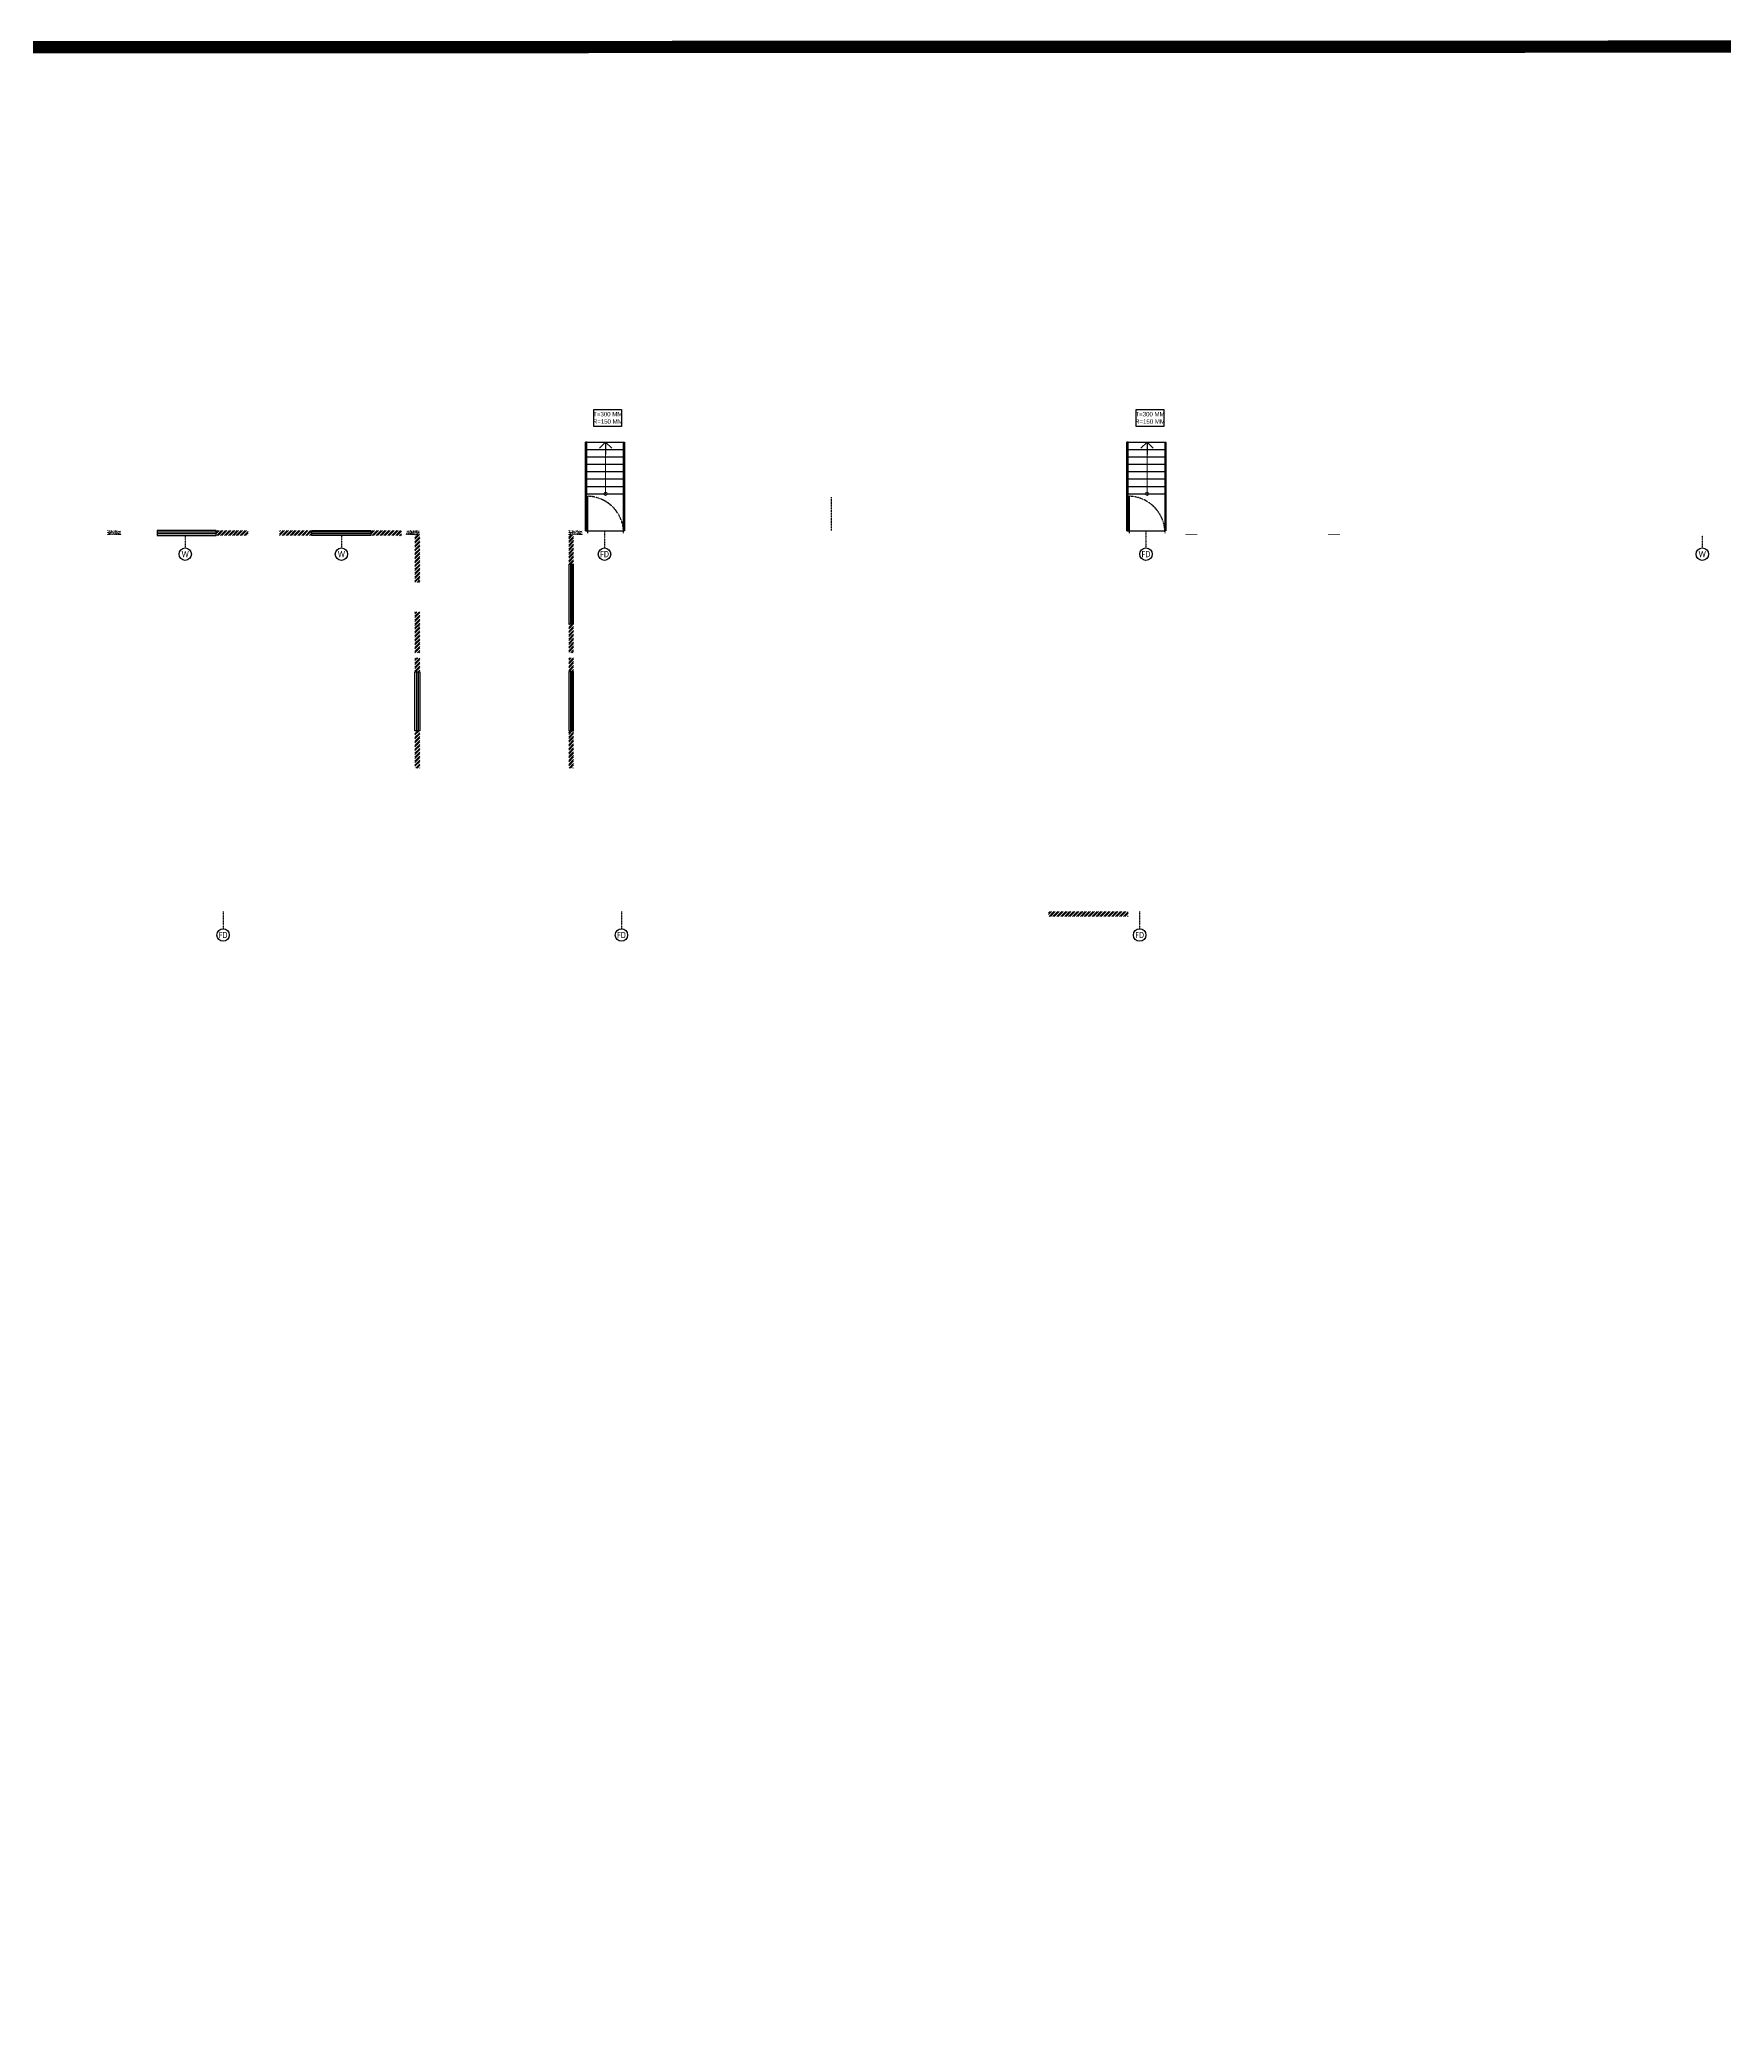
# Model space of a CAD drawing. Header units: feet. Extents: x -99009 to 3252343, y -11094690 to 9035152.
# Drawn here: x 1571732 to 1640198, y -1490836 to -1409872 of the extents above; entities that cross this region are included whole.
import ezdxf

# ---------------------------------------------------------------- set-up
doc = ezdxf.new("R2010")
doc.units = ezdxf.units.FT
doc.linetypes.add('HIDDEN', pattern=[0.375, 0.25, -0.125])
doc.linetypes.add('HIDDEN2', pattern=[0.1875, 0.125, -0.0625])
for name, color, linetype in [('DOOR', 5, 'Continuous'), ('HATCH', 252, 'Continuous'), ('TEXT DETAILS', 190, 'Continuous'), ('WALL DIMENSIONS', 40, 'Continuous'), ('WINDOW', 5, 'Continuous')]:
    doc.layers.add(name, color=color, linetype=linetype)
for name, color, linetype, lineweight in [('ELEVATION', 2, 'Continuous', 25), ('ELEVATION 1', 254, 'Continuous', 15), ('PLOT', 1, 'Continuous', 15)]:
    doc.layers.add(name, color=color, linetype=linetype, lineweight=lineweight)
doc.layers.add('HATCH WALL', color=7, linetype='Continuous', true_color=0x7d7d7d)
doc.styles.add('ARIAL NARROW', font='ARIALN.TTF')
doc.styles.add('CALIBRI', font='calibri.ttf', dxfattribs={"width": 0.8})
doc.dimstyles.new('MERAKI 100', dxfattribs={"dimtxt": 1250, "dimasz": 500, "dimexe": 150, "dimexo": 0, "dimgap": 0, "dimtad": 0, "dimdec": 0, "dimzin": 0, "dimdsep": 46, "dimtxsty": 'CALIBRI', "dimblk": 'OPEN90', "dimcen": 0, "dimclrd": 8, "dimclre": 8, "dimclrt": 256, "dimadec": 0, "dimazin": 0, "dimtfac": 1, "dimtdec": 0, "dimtix": 1, "dimtofl": 0, "dimtmove": 0, "dimatfit": 0, "dimldrblk": 'OPEN90', "dimfxl": 1, "dimtolj": 1, "dimtzin": 0, "dimlwd": -1, "dimlwe": -1, "dimarcsym": 1})
pattern_1 = [(45, (1417359.09, -1429818.1), (-79.54951, 79.54951), []), (45, (1417412.13, -1429818.1), (-79.54951, 79.54951), [])]
pattern_2 = [(45, (1417859.09, -1429818.1), (-79.54951, 79.54951), []), (45, (1417912.13, -1429818.1), (-79.54951, 79.54951), [])]
pattern_3 = [(45, (1417594.09, -1429818.1), (-79.54951, 79.54951), []), (45, (1417647.13, -1429818.1), (-79.54951, 79.54951), [])]
pattern_4 = [(270, (1615206.094, -1429885.599), (12.5, -5e-15), [])]

# ---------------------------------------------------------------- blocks, each defined once
blk = doc.blocks.new('W-1800 X 1500')
for p, q in [((223841, 228100), (221441, 228100)), ((223841, 228035), (221441, 228035))]:
    blk.add_line(p, q)
blk.add_lwpolyline([(221441, 228167), (223841, 228167), (223841, 227967), (221441, 227967)], close=True)
blk = doc.blocks.new('W-3')
for p, q in [((1200, 33), (-1200, 33)), ((1200, -33), (-1200, -33))]:
    blk.add_line(p, q)
blk.add_lwpolyline([(-1200, 100), (1200, 100), (1200, -100), (-1200, -100)], close=True)
blk = doc.blocks.new('_Open90')
at = {"color": 0, "linetype": 'ByBlock', "lineweight": -2}
for p, q in [((0, 0), (-1, 0)), ((-0.5, 0.5), (0, 0)), ((0, 0), (-0.5, -0.5))]:
    blk.add_line(p, q, dxfattribs=at)
blk = doc.blocks.new('FDWEST')
at = {"layer": 'TEXT DETAILS', "linetype": 'HIDDEN', "ltscale": 0.5}
blk.add_lwpolyline([(0, 200), (0, -500)], dxfattribs=at)
at = {"layer": 'TEXT DETAILS'}
blk.add_circle((0, -753), 253, dxfattribs=at)
at = {"layer": 'TEXT DETAILS', "insert": (0, -753), "char_height": 250, "width": 261.9, "attachment_point": 5, "style": 'CALIBRI'}
blk.add_mtext('FD', dxfattribs=at)
blk = doc.blocks.new('DOOR 123')
blk.add_lwpolyline([(-1381, 0), (-1381, 1500, -0.410737)], format="xyb")
at = {"linetype": 'HIDDEN2'}
blk.add_lwpolyline([(-1381, 1499, -0.404482), (69, 0)], format="xyb", dxfattribs=at)
blk = doc.blocks.new('TEXT')
at = {"layer": 'TEXT DETAILS'}
blk.add_lwpolyline([(281123, 137706), (282246, 137706), (282246, 137015), (281123, 137015)], close=True, dxfattribs=at)
at = {"layer": 'TEXT DETAILS', "insert": (281684, 137360), "char_height": 180, "width": 1127.29, "attachment_point": 5, "style": 'ARIAL NARROW'}
blk.add_mtext('T=300 MM\\PR=150 MM', dxfattribs=at)
blk = doc.blocks.new('W')
at = {"layer": 'TEXT DETAILS', "linetype": 'HIDDEN', "ltscale": 0.5}
blk.add_lwpolyline([(0, 0), (0, -500)], dxfattribs=at)
at = {"layer": 'TEXT DETAILS'}
blk.add_circle((0, -753), 253, dxfattribs=at)
at = {"layer": 'TEXT DETAILS', "insert": (0, -753), "char_height": 250, "width": 261.9, "attachment_point": 5, "style": 'CALIBRI'}
blk.add_mtext('W', dxfattribs=at)
blk = doc.blocks.new('SD')
at = {"layer": 'ELEVATION'}
for points in [[(338430, 41255), (338394, 41255), (338394, 44855), (338430, 44855)], [(339930, 43355), (339980, 43355), (339980, 44855), (339930, 44855)], [(339930, 41255), (339980, 41255), (339980, 43355), (339930, 43355)]]:
    blk.add_lwpolyline(points, close=True, dxfattribs=at)
for points in [[(339930, 44855), (338430, 44855)], [(339980, 44855), (339980, 41255)], [(339930, 43355), (338394, 43355)], [(339930, 43055), (338430, 43055)], [(339930, 42755), (338430, 42755)], [(339930, 42455), (338430, 42455)], [(339930, 42155), (338430, 42155)], [(339930, 41855), (338430, 41855)], [(339930, 41555), (338430, 41555)], [(339930, 41255), (338430, 41255)]]:
    blk.add_lwpolyline(points, dxfattribs=at)
at = {"layer": 'ELEVATION 1'}
blk.add_circle((339162, 43355), 67.1, dxfattribs=at)
at = {"rotation": 180}
blk.add_blockref('FDWEST', (339205, 45055), dxfattribs=at)
at = {"layer": 'DOOR', "rotation": 180}
blk.add_blockref('DOOR 123', (338499, 44955), dxfattribs=at)
at = {"layer": 'ELEVATION 1'}
blk.add_leader([(339162, 41255), (339162, 43355)], dimstyle='MERAKI 100', override={"dimtxt": 50, "dimasz": 500, "dimgap": 0, "dimtad": 0}, dxfattribs=at)

msp = doc.modelspace()

# ---------------------------------------------------------------- hatches: boundary and pattern name
at = {"layer": 'HATCH'}
h = msp.add_hatch(dxfattribs=at)
h.set_pattern_fill('ANSI31', color=256, scale=100, angle=315)
h.set_pattern_definition([(90, (2705190.015, -1552809.33), (-12.5, 8e-16), [])])
h.paths.add_polyline_path([(1574481.09425, -1429968.09856), (1575031.09009, -1429968.09856), (1575031.09009, -1429993.09856), (1574481.09425, -1429993.09856)])
h = msp.add_hatch(dxfattribs=at)
h.set_pattern_fill('ANSI31', color=256, scale=100, angle=225)
h.set_pattern_definition([(90, (2723670.123, -1552809.33), (-12.5, 8e-16), [])])
h.paths.add_polyline_path([(1587181.09425, -1429968.09856), (1586631.09842, -1429968.09856), (1586631.09842, -1429993.09856), (1587181.09425, -1429993.09856)])
h = msp.add_hatch(dxfattribs=at)
h.set_pattern_fill('ANSI31', color=256, scale=100, angle=315)
h.set_pattern_definition([(90, (2723940.015, -1552809.33), (-12.5, 8e-16), [])])
h.paths.add_polyline_path([(1593231.09425, -1429968.09856), (1593781.09009, -1429968.09856), (1593781.09009, -1429993.09856), (1593231.09425, -1429993.09856)])
h = msp.add_hatch(dxfattribs=at)
h.set_pattern_fill('ANSI31', color=256, scale=100, angle=225)
h.set_pattern_definition(pattern_4)
h.paths.add_polyline_path([(1618331.09425, -1429968.09856), (1618781.09425, -1429968.09856), (1618781.09425, -1429993.09856), (1618331.09425, -1429993.09856)])
h = msp.add_hatch(dxfattribs=at)
h.set_pattern_fill('ANSI31', color=256, scale=100, angle=315)
h.set_pattern_definition(pattern_4)
h.paths.add_polyline_path([(1624581.09425, -1429968.09856), (1624131.09425, -1429968.09856), (1624131.09425, -1429993.09856), (1624581.09425, -1429993.09856)])
at = {"layer": 'HATCH WALL'}
h = msp.add_hatch(dxfattribs=at)
h.set_pattern_fill('ANSI32', color=256, scale=300, style=0)
h.set_pattern_definition([(45, (1467594.09, -1429818.1), (-79.54951, 79.54951), []), (45, (1467647.13, -1429818.1), (-79.54951, 79.54951), [])])
h.paths.add_polyline_path([(1578906.09425, -1430018.09856), (1580201.09425, -1430018.09856), (1580201.09425, -1429818.09856), (1578906.09425, -1429818.09856)])
h = msp.add_hatch(dxfattribs=at)
h.set_pattern_fill('ANSI32', color=256, scale=300, style=0)
h.set_pattern_definition(pattern_3)
h.paths.add_polyline_path([(1581481.09009, -1430018.09856), (1582791.09425, -1430018.09856), (1582791.09425, -1429818.09856), (1581481.09009, -1429818.09856)])
h = msp.add_hatch(dxfattribs=at)
h.set_pattern_fill('ANSI32', color=256, scale=300, style=0)
h.set_pattern_definition(pattern_3)
h.paths.add_polyline_path([(1585191.09425, -1430018.09856), (1586431.09842, -1430018.09856), (1586431.09842, -1429818.09856), (1585191.09425, -1429818.09856)])
h = msp.add_hatch(dxfattribs=at)
h.set_pattern_fill('ANSI32', color=256, scale=300, style=0)
h.set_pattern_definition(pattern_1)
h.paths.add_polyline_path([(1587181.09432, -1431918.11758), (1587181.09425, -1429993.09856), (1586981.09425, -1429993.09856), (1586981.09432, -1431918.11758)])
h = msp.add_hatch(dxfattribs=at)
h.set_pattern_fill('ANSI32', color=256, scale=300, style=0)
h.set_pattern_definition(pattern_2)
h.paths.add_polyline_path([(1593231.09419, -1431199.14516), (1593231.09425, -1429993.09856), (1593431.09425, -1429993.09856), (1593431.09419, -1431199.14516)])
h = msp.add_hatch(dxfattribs=at)
h.set_pattern_fill('ANSI32', color=256, scale=300, style=0)
h.set_pattern_definition(pattern_1)
h.paths.add_polyline_path([(1587181.09432, -1434780.19176), (1587181.09425, -1433117.99315), (1586981.09425, -1433117.99315), (1586981.09432, -1434780.19176)])
h = msp.add_hatch(dxfattribs=at)
h.set_pattern_fill('ANSI32', color=256, scale=300, style=0)
h.set_pattern_definition(pattern_2)
h.paths.add_polyline_path([(1593231.09419, -1434780.19176), (1593231.09425, -1433599.14516), (1593431.09425, -1433599.14516), (1593431.09419, -1434780.19176)])
h = msp.add_hatch(dxfattribs=at)
h.set_pattern_fill('ANSI32', color=256, scale=300, style=0)
h.set_pattern_definition(pattern_1)
h.paths.add_polyline_path([(1587181.09432, -1435555.64516), (1587181.09425, -1434980.19176), (1586981.09425, -1434980.19176), (1586981.09432, -1435555.64516)])
h = msp.add_hatch(dxfattribs=at)
h.set_pattern_fill('ANSI32', color=256, scale=300, style=0)
h.set_pattern_definition(pattern_2)
h.paths.add_polyline_path([(1593231.09419, -1435555.64516), (1593231.09425, -1434980.19176), (1593431.09425, -1434980.19176), (1593431.09419, -1435555.64516)])
h = msp.add_hatch(dxfattribs=at)
h.set_pattern_fill('ANSI32', color=256, scale=300, style=0)
h.set_pattern_definition(pattern_1)
h.paths.add_polyline_path([(1587181.09425, -1439463.28497), (1587181.09425, -1437955.64516), (1586981.09425, -1437955.64516), (1586981.09425, -1439463.28497)])
h = msp.add_hatch(dxfattribs=at)
h.set_pattern_fill('ANSI32', color=256, scale=300, style=0)
h.set_pattern_definition(pattern_2)
h.paths.add_polyline_path([(1593231.09425, -1439463.28497), (1593231.09425, -1437955.64516), (1593431.09425, -1437955.64516), (1593431.09425, -1439463.28497)])
h = msp.add_hatch(dxfattribs=at)
h.set_pattern_fill('ANSI32', color=252, scale=300)
h.set_pattern_definition([(45, (2055375.7, -1491313.71), (-79.549513, 79.549513), []), (45, (2055428.73, -1491313.71), (-79.549513, 79.549513), [])])
h.paths.add_polyline_path([(1612731.09425, -1445499.09856), (1615967.66957, -1445499.09856), (1615967.66957, -1445299.09856), (1612731.09425, -1445299.09856)])
at = {"layer": 'WALL DIMENSIONS'}
h = msp.add_hatch(dxfattribs=at)
h.set_pattern_fill('AR-CONC', color=252, scale=10)
h.set_pattern_definition([(50, (2658663.425, -1551609.625), (71.7260183, -6.2752135), [7.5, -82.5]), (355, (2658663.425, -1551609.625), (-13.8751334, 75.2192134), [6, -66]), (100.4514445, (2658669.4, -1551610.15), (57.8508847, 68.943999), [6.374019, -70.114211]), (46.1842, (2658663.425, -1551589.625), (106.724133, -16.551928), [11.25, -123.75]), (96.635635, (2658672.32, -1551591), (93.466195, 97.41186), [9.561034, -105.171376]), (351.184164, (2658663.43, -1551589.62), (93.466195, 97.41186), [9, -99]), (21, (2658673.425, -1551594.625), (59.6907052, -40.261889), [7.5, -82.5]), (326, (2658673.425, -1551594.625), (24.331533, 72.5150045), [6, -66]), (71.451445, (2658678.4, -1551597.98), (84.0222377, 32.2531153), [6.374019, -70.114211]), (37.5, (2658663.425, -1551609.625), (1.21598553, 33.2893854), [0, -65.2, 0, -67, 0, -66.25]), (7.5, (2658663.425, -1551609.625), (26.3069537, 39.4411712), [0, -38.2, 0, -63.7, 0, -25.25]), (327.5, (2658641.125, -1551609.625), (53.3822436, -2.2554872), [0, -25, 0, -78, 0, -103.5]), (317.5, (2658631.125, -1551609.625), (58.318617, 10.0104982), [0, -32.5, 0, -51.8, 0, -73.5])])
h.paths.add_polyline_path([(1574481.09425, -1429818.09856), (1575031.09009, -1429818.09856), (1575031.09009, -1429968.09856), (1574481.09425, -1429968.09856)])
h = msp.add_hatch(dxfattribs=at)
h.set_pattern_fill('AR-CONC', color=252, scale=10, angle=180)
h.set_pattern_definition([(50, (2677143.533, -1551609.625), (71.7260183, -6.2752135), [7.5, -82.5]), (355, (2677143.53, -1551609.625), (-13.8751334, 75.2192134), [6, -66]), (100.4514445, (2677149.51, -1551610.15), (57.8508847, 68.943999), [6.374019, -70.114211]), (46.1842, (2677143.53, -1551589.625), (106.724133, -16.551928), [11.25, -123.75]), (96.635635, (2677152.43, -1551591), (93.466195, 97.41186), [9.561034, -105.171376]), (351.184164, (2677143.53, -1551589.62), (93.466195, 97.41186), [9, -99]), (21, (2677153.533, -1551594.625), (59.6907052, -40.261889), [7.5, -82.5]), (326, (2677153.53, -1551594.625), (24.331533, 72.5150045), [6, -66]), (71.451445, (2677158.51, -1551597.98), (84.0222377, 32.2531153), [6.374019, -70.114211]), (37.5, (2677143.533, -1551609.625), (1.21598553, 33.2893854), [0, -65.2, 0, -67, 0, -66.25]), (7.5, (2677143.533, -1551609.625), (26.3069537, 39.4411712), [0, -38.2, 0, -63.7, 0, -25.25]), (327.5, (2677121.233, -1551609.625), (53.3822436, -2.2554872), [0, -25, 0, -78, 0, -103.5]), (317.5, (2677111.233, -1551609.625), (58.318617, 10.0104982), [0, -32.5, 0, -51.8, 0, -73.5])])
h.paths.add_polyline_path([(1587181.09425, -1429818.09856), (1586631.09842, -1429818.09856), (1586631.09842, -1429968.09856), (1587181.09425, -1429968.09856)])
h = msp.add_hatch(dxfattribs=at)
h.set_pattern_fill('AR-CONC', color=252, scale=10)
h.set_pattern_definition([(50, (2677413.425, -1551609.625), (71.7260183, -6.2752135), [7.5, -82.5]), (355, (2677413.425, -1551609.625), (-13.8751334, 75.2192134), [6, -66]), (100.4514445, (2677419.4, -1551610.15), (57.8508847, 68.943999), [6.374019, -70.114211]), (46.1842, (2677413.425, -1551589.625), (106.724133, -16.551928), [11.25, -123.75]), (96.635635, (2677422.32, -1551591), (93.466195, 97.41186), [9.561034, -105.171376]), (351.184164, (2677413.43, -1551589.62), (93.466195, 97.41186), [9, -99]), (21, (2677423.425, -1551594.625), (59.6907052, -40.261889), [7.5, -82.5]), (326, (2677423.425, -1551594.625), (24.331533, 72.5150045), [6, -66]), (71.451445, (2677428.4, -1551597.98), (84.0222377, 32.2531153), [6.374019, -70.114211]), (37.5, (2677413.425, -1551609.625), (1.21598553, 33.2893854), [0, -65.2, 0, -67, 0, -66.25]), (7.5, (2677413.425, -1551609.625), (26.3069537, 39.4411712), [0, -38.2, 0, -63.7, 0, -25.25]), (327.5, (2677391.125, -1551609.625), (53.3822436, -2.2554872), [0, -25, 0, -78, 0, -103.5]), (317.5, (2677381.125, -1551609.625), (58.318617, 10.0104982), [0, -32.5, 0, -51.8, 0, -73.5])])
h.paths.add_polyline_path([(1593231.09425, -1429818.09856), (1593781.09009, -1429818.09856), (1593781.09009, -1429968.09856), (1593231.09425, -1429968.09856)])

# ---------------------------------------------------------------- linework, layer by layer
at = {"layer": 'PLOT', "const_width": 500}
msp.add_lwpolyline([(1385552.03095, -1410237.9506), (1709868.29656, -1410122.49889), (1709898.29337, -1594953.12954), (1385552.03095, -1595214.29738), (1385552.03095, -1410237.9506)], dxfattribs=at)
at = {"layer": 'WALL DIMENSIONS', "color": 9, "linetype": 'HIDDEN', "true_color": 0xb8b8b8}
msp.add_lwpolyline([(1603906.09425, -1429818.09856), (1603906.09425, -1428452.58926)], dxfattribs=at)

# ---------------------------------------------------------------- block references
for name, p in [('TEXT', (1313135.3491, -1562594.51972)), ('TEXT', (1335175.46925, -1562594.51972)), ('W', (1577643.04176, -1430018.09856)), ('W', (1583991.09425, -1430018.09856)), ('W', (1639308.11297, -1430018.09856)), ('FDWEST', (1579181.46633, -1445499.06169)), ('FDWEST', (1595373.70993, -1445499.06169)), ('FDWEST', (1616437.18419, -1445499.06169))]:
    msp.add_blockref(name, p)
at = {"layer": 'HATCH', "rotation": 180}
for p in [(1933892.19809, -1384963.47336), (1955899.48586, -1384963.52143)]:
    msp.add_blockref('SD', p, dxfattribs=at)
at = {"layer": 'WINDOW', "xscale": -1}
for name, p, rotation in [('W-3', (1577706.09425, -1429918.09856), 180), ('W-1800 X 1500', (1365263.77583, -1655039.68895), 270), ('W-1800 X 1500', (1365263.77583, -1659396.18895), 270)]:
    msp.add_blockref(name, p, dxfattribs=dict(at, rotation=rotation))
at = {"layer": 'WINDOW'}
msp.add_blockref('W-3', (1583991.09425, -1429918.09856), dxfattribs=at)
at = {"layer": 'WINDOW', "rotation": 90}
msp.add_blockref('W-1800 X 1500', (1815148.41268, -1659396.18895), dxfattribs=at)

doc.saveas('drawing.dxf')
